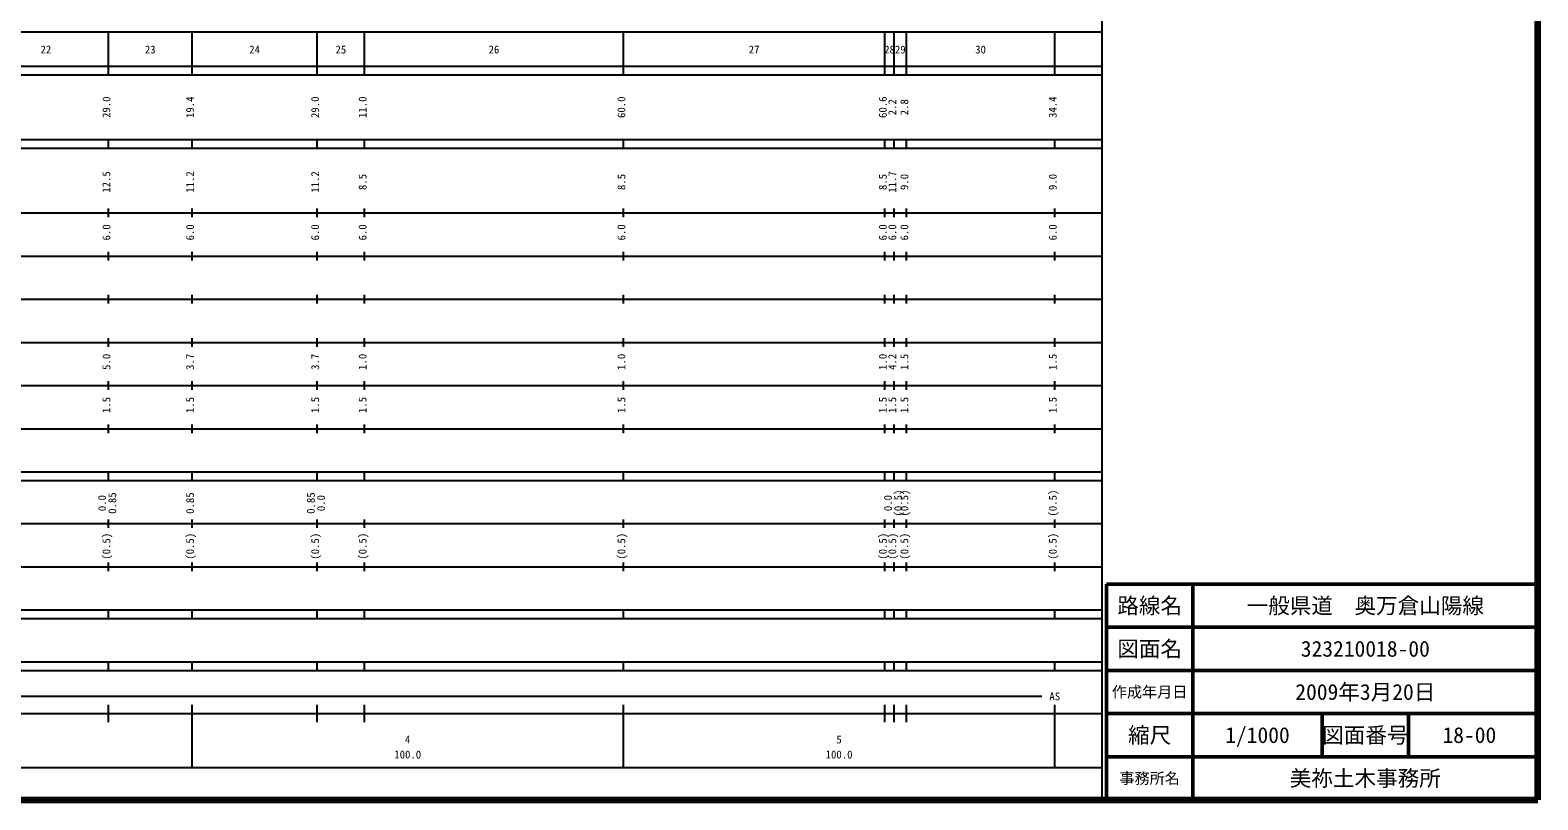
# Model space of a CAD drawing. Units: millimetres on the paper. Extents: x 40 to 680, y 20 to 380.
# Drawn here: x 330.5 to 680, y 20 to 198.4 of the extents above; entities that cross this region are included whole.
import ezdxf
from ezdxf.enums import TextEntityAlignment as Align

# ---------------------------------------------------------------- set-up
doc = ezdxf.new("R2010")
doc.units = ezdxf.units.MM
for name, color, linetype, lineweight in [('M-TTL', 2, 'Continuous', 140), ('M-TTL-BAND', 7, 'Continuous', 25), ('M-TTL-FRAM', 2, 'Continuous', 50), ('M-TTL-LINE', 7, 'Continuous', 50)]:
    doc.layers.add(name, color=color, linetype=linetype, lineweight=lineweight)
doc.layers.add('M-TTL-TXT', color=7, linetype='Continuous')
doc.styles.add('ＭＳ ゴシック', font='')
doc.styles.get('ＭＳ ゴシック').set_extended_font_data('MS Gothic')

msp = doc.modelspace()

# ---------------------------------------------------------------- linework, layer by layer
at = {"layer": 'M-TTL'}
for p, q in [((680, 20), (680, 380)), ((40, 20), (680, 20))]:
    msp.add_line(p, q, dxfattribs=at)
at = {"layer": 'M-TTL-BAND'}
for p, q in [((579, 20), (579, 370)), ((68, 198), (579, 198)), ((348.6, 188), (348.6, 198)), ((368, 188), (368, 198)), ((397, 188), (397, 198)), ((408, 188), (408, 198)), ((468, 188), (468, 198)), ((528.6, 188), (528.6, 198)), ((530.8, 188), (530.8, 198)), ((533.6, 188), (533.6, 198)), ((568, 188), (568, 198)), ((40, 190), (579, 190)), ((40, 188), (579, 188)), ((40, 173), (579, 173)), ((348.6, 171), (348.6, 173)), ((368, 171), (368, 173)), ((397, 171), (397, 173)), ((408, 171), (408, 173)), ((468, 171), (468, 173)), ((528.6, 171), (528.6, 173)), ((530.8, 171), (530.8, 173)), ((533.6, 171), (533.6, 173)), ((568, 171), (568, 173)), ((40, 171), (579, 171)), ((40, 156), (579, 156)), ((348.6, 155), (348.6, 157)), ((368, 155), (368, 157)), ((397, 155), (397, 157)), ((408, 155), (408, 157)), ((468, 155), (468, 157)), ((528.6, 155), (528.6, 157)), ((530.8, 155), (530.8, 157)), ((533.6, 155), (533.6, 157)), ((568, 155), (568, 157)), ((348.6, 145), (348.6, 147)), ((368, 145), (368, 147)), ((397, 145), (397, 147)), ((408, 145), (408, 147)), ((468, 145), (468, 147)), ((528.6, 145), (528.6, 147)), ((530.8, 145), (530.8, 147)), ((533.6, 145), (533.6, 147)), ((568, 145), (568, 147)), ((46, 146), (579, 146)), ((348.6, 135), (348.6, 137)), ((368, 135), (368, 137)), ((397, 135), (397, 137)), ((408, 135), (408, 137)), ((468, 135), (468, 137)), ((528.6, 135), (528.6, 137)), ((530.8, 135), (530.8, 137)), ((533.6, 135), (533.6, 137)), ((568, 135), (568, 137)), ((52, 136), (579, 136)), ((46, 126), (579, 126)), ((348.6, 125), (348.6, 127)), ((368, 125), (368, 127)), ((397, 125), (397, 127)), ((408, 125), (408, 127)), ((468, 125), (468, 127)), ((528.6, 125), (528.6, 127)), ((530.8, 125), (530.8, 127)), ((533.6, 125), (533.6, 127)), ((568, 125), (568, 127)), ((52, 116), (579, 116)), ((348.6, 115), (348.6, 117)), ((368, 115), (368, 117)), ((397, 115), (397, 117)), ((408, 115), (408, 117)), ((468, 115), (468, 117)), ((528.6, 115), (528.6, 117)), ((530.8, 115), (530.8, 117)), ((533.6, 115), (533.6, 117)), ((568, 115), (568, 117)), ((46, 106), (579, 106)), ((348.6, 105), (348.6, 107)), ((368, 105), (368, 107)), ((397, 105), (397, 107)), ((408, 105), (408, 107)), ((468, 105), (468, 107)), ((528.6, 105), (528.6, 107)), ((530.8, 105), (530.8, 107)), ((533.6, 105), (533.6, 107)), ((568, 105), (568, 107)), ((40, 96), (579, 96)), ((348.6, 94), (348.6, 96)), ((368, 94), (368, 96)), ((397, 94), (397, 96)), ((408, 94), (408, 96)), ((468, 94), (468, 96)), ((528.6, 94), (528.6, 96)), ((530.8, 94), (530.8, 96)), ((533.6, 94), (533.6, 96)), ((568, 94), (568, 96)), ((40, 94), (579, 94)), ((49, 84), (579, 84)), ((348.6, 83), (348.6, 85)), ((368, 83), (368, 85)), ((397, 83), (397, 85)), ((408, 83), (408, 85)), ((468, 83), (468, 85)), ((528.6, 83), (528.6, 85)), ((530.8, 83), (530.8, 85)), ((533.6, 83), (533.6, 85)), ((568, 83), (568, 85)), ((40, 74), (579, 74)), ((348.6, 73), (348.6, 75)), ((368, 73), (368, 75)), ((397, 73), (397, 75)), ((408, 73), (408, 75)), ((468, 73), (468, 75)), ((528.6, 73), (528.6, 75)), ((530.8, 73), (530.8, 75)), ((533.6, 73), (533.6, 75)), ((568, 73), (568, 75)), ((40, 64), (579, 64)), ((348.6, 62), (348.6, 64)), ((368, 62), (368, 64)), ((397, 62), (397, 64)), ((408, 62), (408, 64)), ((468, 62), (468, 64)), ((528.6, 62), (528.6, 64)), ((530.8, 62), (530.8, 64)), ((533.6, 62), (533.6, 64)), ((568, 62), (568, 64)), ((40, 62), (579, 62)), ((40, 52), (579, 52)), ((40, 50), (579, 50)), ((348.6, 50), (348.6, 52)), ((368, 50), (368, 52)), ((397, 50), (397, 52)), ((408, 50), (408, 52)), ((468, 50), (468, 52)), ((528.6, 50), (528.6, 52)), ((530.8, 50), (530.8, 52)), ((533.6, 50), (533.6, 52)), ((568, 50), (568, 52)), ((71, 44), (565, 44)), ((348.6, 38), (348.6, 42)), ((368, 27.5), (368, 42)), ((397, 38), (397, 42)), ((408, 38), (408, 42)), ((468, 27.5), (468, 42)), ((528.6, 38), (528.6, 42)), ((530.8, 38), (530.8, 42)), ((533.6, 38), (533.6, 42)), ((568, 27.5), (568, 42)), ((40, 40), (579, 40)), ((68, 27.5), (579, 27.5))]:
    msp.add_line(p, q, dxfattribs=at)
at = {"layer": 'M-TTL-FRAM'}
for p, q in [((680, 70), (580, 70)), ((580, 70), (580, 20))]:
    msp.add_line(p, q, dxfattribs=at)
at = {"layer": 'M-TTL-LINE'}
for p, q in [((600, 70), (600, 20)), ((680, 60), (580, 60)), ((680, 50), (580, 50)), ((680, 40), (580, 40)), ((630, 40), (630, 30)), ((650, 40), (650, 30)), ((680, 30), (580, 30))]:
    msp.add_line(p, q, dxfattribs=at)

# ---------------------------------------------------------------- texts
at = {"layer": 'M-TTL-BAND', "style": 'ＭＳ ゴシック'}
for s, p in [('22', (334.1, 192.405)), ('23', (358.3, 192.405)), ('24', (382.5, 192.405)), ('25', (402.5, 192.405)), ('26', (438, 192.405)), ('27', (498.3, 192.405)), ('28', (529.7, 192.405)), ('29', (532.2, 192.405)), ('30', (550.8, 192.405)), ('AS', (568, 42.5)), ('4', (418, 32.523)), ('5', (518, 32.523)), ('100.0', (418, 29.033)), ('100.0', (518, 29.033))]:
    msp.add_text(s, height=1.833, dxfattribs=at).set_placement(p, align=Align.BOTTOM_CENTER)
for s, p in [('29.0', (349.6, 180.5)), ('19.4', (369, 180.5)), ('29.0', (398, 180.5)), ('11.0', (409, 180.5)), ('60.0', (469, 180.5)), ('60.6', (529.6, 180.5)), ('2.2', (531.8, 180.5)), ('2.8', (534.6, 180.5)), ('34.4', (569, 180.5)), ('12.5', (349.6, 163.174)), ('11.2', (369, 163.174)), ('11.2', (398, 163.174)), ('8.5', (409, 163.174)), ('8.5', (469, 163.174)), ('8.5', (529.6, 163.174)), ('11.7', (531.8, 163.174)), ('9.0', (534.6, 163.174)), ('9.0', (569, 163.174)), ('6.0', (349.6, 151.5)), ('6.0', (369, 151.5)), ('6.0', (398, 151.5)), ('6.0', (409, 151.5)), ('6.0', (469, 151.5)), ('6.0', (529.6, 151.5)), ('6.0', (531.8, 151.5)), ('6.0', (534.6, 151.5)), ('6.0', (569, 151.5)), ('5.0', (349.6, 121.5)), ('3.7', (369, 121.5)), ('3.7', (398, 121.5)), ('1.0', (409, 121.5)), ('1.0', (469, 121.5)), ('1.0', (529.6, 121.5)), ('4.2', (531.8, 121.5)), ('1.5', (534.6, 121.5)), ('1.5', (569, 121.5)), ('1.5', (349.6, 111.5)), ('1.5', (369, 111.5)), ('1.5', (398, 111.5)), ('1.5', (409, 111.5)), ('1.5', (469, 111.5)), ('1.5', (529.6, 111.5)), ('1.5', (531.8, 111.5)), ('1.5', (534.6, 111.5)), ('1.5', (569, 111.5)), ('0.85', (350.97, 88.764)), ('0.85', (369, 88.764)), ('0.85', (397, 88.764)), ('(0.5)', (533.17, 88.764)), ('(0.5)', (534.6, 88.764)), ('(0.5)', (569, 88.764)), ('0.0', (348.6, 88.764)), ('0.0', (399.37, 88.764)), ('0.0', (530.8, 88.764)), ('(0.5)', (349.6, 78.764)), ('(0.5)', (369, 78.764)), ('(0.5)', (398, 78.764)), ('(0.5)', (409, 78.764)), ('(0.5)', (469, 78.764)), ('(0.5)', (529.6, 78.764)), ('(0.5)', (531.8, 78.764)), ('(0.5)', (534.6, 78.764)), ('(0.5)', (569, 78.764))]:
    msp.add_text(s, height=1.833, rotation=90, dxfattribs=at).set_placement(p, align=Align.BOTTOM_CENTER)
at = {"layer": 'M-TTL-TXT', "style": 'ＭＳ ゴシック'}
for s, height, p in [('路線名', 3.666, (590, 65)), ('路線名', 3.666, (590, 65)), ('一般県道\u3000奥万倉山陽線', 3.666, (640, 65)), ('図面名', 3.666, (590, 55)), ('図面名', 3.666, (590, 55)), ('323210018-00', 3.666, (640, 55)), ('作成年月日', 2.566, (590, 45)), ('作成年月日', 2.566, (590, 45)), ('2009年3月20日', 3.666, (640, 45)), ('縮尺', 3.666, (590, 35)), ('縮尺', 3.666, (590, 35)), ('1/1000', 3.666, (615, 35)), ('図面番号', 3.666, (640, 35)), ('図面番号', 3.666, (640, 35)), ('18-00', 3.666, (664.125, 35)), ('事務所名', 2.566, (590, 25)), ('事務所名', 2.566, (590, 25)), ('美祢土木事務所', 3.666, (640, 25))]:
    msp.add_text(s, height=height, dxfattribs=at).set_placement(p, align=Align.MIDDLE_CENTER)

doc.saveas('drawing.dxf')
